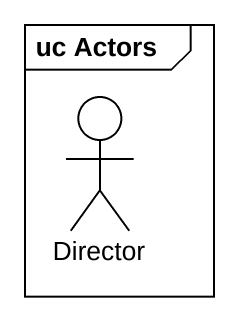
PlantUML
@startuml
mainframe uc Actors
actor Director
@enduml
